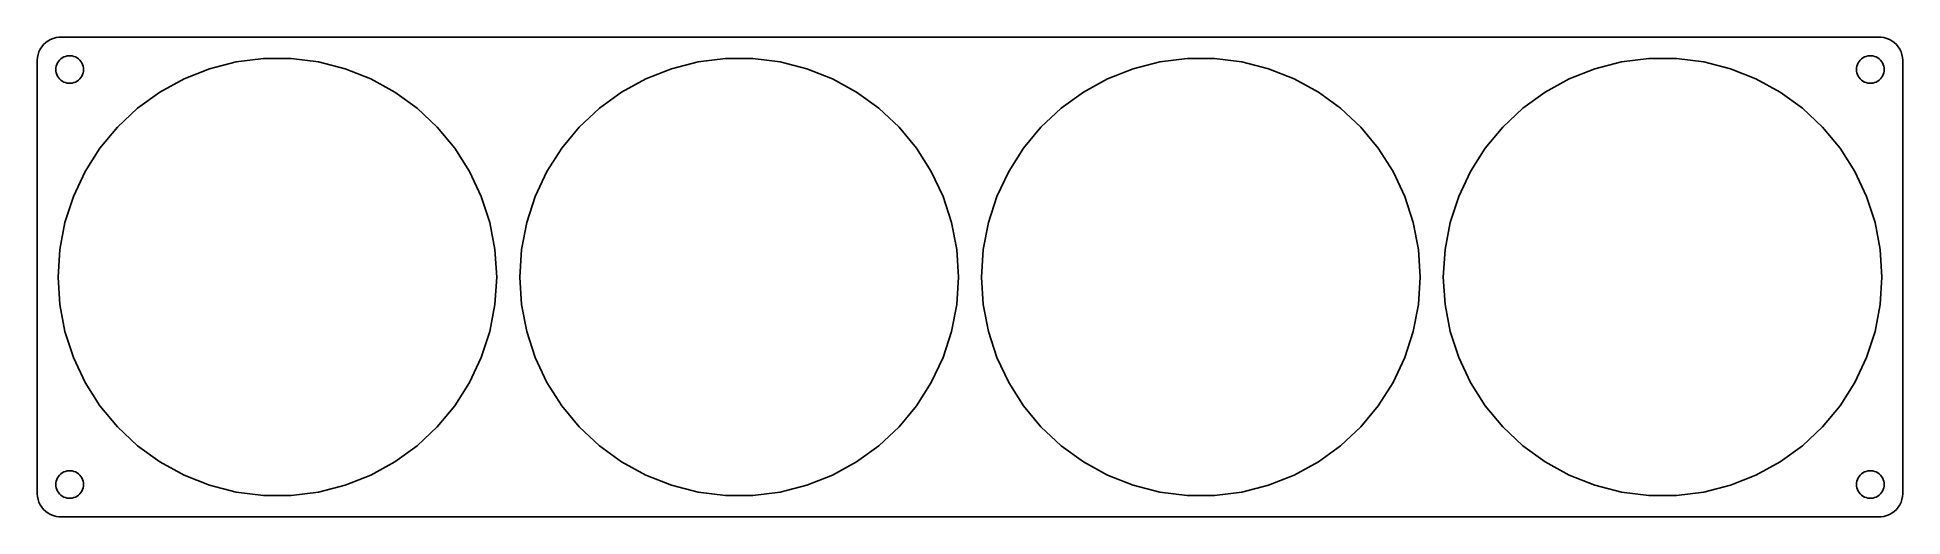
# Model space of a CAD drawing. Header units: metres. Extents: x -202 to 202, y -52 to 52.
import ezdxf

# ---------------------------------------------------------------- set-up
doc = ezdxf.new("R2010")
doc.units = ezdxf.units.M

msp = doc.modelspace()

# ---------------------------------------------------------------- linework, layer by layer
for p, q in [((-201.649, 48.8406), (-201.843, 48.2434)), ((-201.382, 49.4088), (-201.649, 48.8406)), ((-201.045, 49.9389), (-201.382, 49.4088)), ((-200.645, 50.4227), (-201.045, 49.9389)), ((-200.187, 50.8526), (-200.645, 50.4227)), ((-199.679, 51.2216), (-200.187, 50.8526)), ((-199.129, 51.5241), (-199.679, 51.2216)), ((-198.545, 51.7553), (-199.129, 51.5241)), ((-197.937, 51.9114), (-198.545, 51.7553)), ((-197.314, 51.9901), (-197.937, 51.9114)), ((197.314, 51.9901), (-197.314, 51.9901)), ((197.937, 51.9114), (197.314, 51.9901)), ((198.545, 51.7553), (197.937, 51.9114)), ((199.129, 51.5241), (198.545, 51.7553)), ((199.679, 51.2216), (199.129, 51.5241)), ((200.187, 50.8526), (199.679, 51.2216)), ((200.645, 50.4227), (200.187, 50.8526)), ((201.045, 49.9389), (200.645, 50.4227)), ((201.382, 49.4088), (201.045, 49.9389)), ((201.649, 48.8406), (201.382, 49.4088)), ((201.843, 48.2434), (201.649, 48.8406)), ((-201.961, 47.6267), (-202, 47)), ((-202, 47), (-202, -47)), ((-201.843, 48.2434), (-201.961, 47.6267)), ((-198, 45), (-197.976, 45.376)), ((-197.976, 44.624), (-198, 45)), ((-197.976, 45.376), (-197.906, 45.7461)), ((-197.906, 44.2539), (-197.976, 44.624)), ((-197.906, 45.7461), (-197.789, 46.1044)), ((-197.789, 46.1044), (-197.629, 46.4453)), ((-197.629, 46.4453), (-197.427, 46.7634)), ((-197.427, 46.7634), (-197.187, 47.0536)), ((-197.187, 47.0536), (-196.912, 47.3115)), ((-196.912, 47.3115), (-196.607, 47.533)), ((-196.607, 47.533), (-196.277, 47.7145)), ((-196.277, 47.7145), (-195.927, 47.8532)), ((-195.927, 47.8532), (-195.562, 47.9469)), ((-195.562, 47.9469), (-195.188, 47.9941)), ((-195.188, 47.9941), (-194.812, 47.9941)), ((-194.812, 47.9941), (-194.438, 47.9469)), ((-194.438, 47.9469), (-194.073, 47.8532)), ((-194.073, 47.8532), (-193.723, 47.7145)), ((-193.723, 47.7145), (-193.393, 47.533)), ((-193.393, 47.533), (-193.088, 47.3115)), ((-193.088, 47.3115), (-192.813, 47.0536)), ((-192.813, 47.0536), (-192.573, 46.7634)), ((-192.573, 46.7634), (-192.371, 46.4453)), ((-192.371, 46.4453), (-192.211, 46.1044)), ((-192.211, 46.1044), (-192.094, 45.7461)), ((-192.094, 45.7461), (-192.024, 45.376)), ((-192.024, 44.624), (-192.094, 44.2539)), ((-192.024, 45.376), (-192, 45)), ((-192, 45), (-192.024, 44.624)), ((-170.225, 42.9793), (-164.678, 45.1752)), ((-164.678, 45.1752), (-158.901, 46.6586)), ((-158.901, 46.6586), (-152.983, 47.4063)), ((-152.983, 47.4063), (-147.017, 47.4063)), ((-147.017, 47.4063), (-141.099, 46.6586)), ((-141.099, 46.6586), (-135.322, 45.1752)), ((-135.322, 45.1752), (-129.775, 42.9793)), ((-70.2245, 42.9793), (-64.6783, 45.1752)), ((-64.6783, 45.1752), (-58.9006, 46.6586)), ((-58.9006, 46.6586), (-52.9825, 47.4063)), ((-52.9825, 47.4063), (-47.0174, 47.4063)), ((-47.0174, 47.4063), (-41.0994, 46.6586)), ((-41.0994, 46.6586), (-35.3217, 45.1752)), ((-35.3217, 45.1752), (-29.7755, 42.9793)), ((29.7755, 42.9793), (35.3217, 45.1752)), ((35.3217, 45.1752), (41.0994, 46.6586)), ((41.0994, 46.6586), (47.0174, 47.4063)), ((47.0174, 47.4063), (52.9825, 47.4063)), ((52.9825, 47.4063), (58.9006, 46.6586)), ((58.9006, 46.6586), (64.6783, 45.1752)), ((64.6783, 45.1752), (70.2245, 42.9793)), ((129.775, 42.9793), (135.322, 45.1752)), ((135.322, 45.1752), (141.099, 46.6586)), ((141.099, 46.6586), (147.017, 47.4063)), ((147.017, 47.4063), (152.983, 47.4063)), ((152.983, 47.4063), (158.901, 46.6586)), ((158.901, 46.6586), (164.678, 45.1752)), ((164.678, 45.1752), (170.225, 42.9793)), ((192, 45), (192.024, 45.376)), ((192.024, 44.624), (192, 45)), ((192.024, 45.376), (192.094, 45.7461)), ((192.094, 44.2539), (192.024, 44.624)), ((192.094, 45.7461), (192.211, 46.1044)), ((192.211, 46.1044), (192.371, 46.4453)), ((192.371, 46.4453), (192.573, 46.7634)), ((192.573, 46.7634), (192.813, 47.0536)), ((192.813, 47.0536), (193.088, 47.3115)), ((193.088, 47.3115), (193.393, 47.533)), ((193.393, 47.533), (193.723, 47.7145)), ((193.723, 47.7145), (194.073, 47.8532)), ((194.073, 47.8532), (194.438, 47.9469)), ((194.438, 47.9469), (194.812, 47.9941)), ((194.812, 47.9941), (195.188, 47.9941)), ((195.188, 47.9941), (195.562, 47.9469)), ((195.562, 47.9469), (195.927, 47.8532)), ((195.927, 47.8532), (196.277, 47.7145)), ((196.277, 47.7145), (196.607, 47.533)), ((196.607, 47.533), (196.912, 47.3115)), ((196.912, 47.3115), (197.187, 47.0536)), ((197.187, 47.0536), (197.427, 46.7634)), ((197.427, 46.7634), (197.629, 46.4453)), ((197.629, 46.4453), (197.789, 46.1044)), ((197.789, 46.1044), (197.906, 45.7461)), ((197.906, 45.7461), (197.976, 45.376)), ((197.976, 44.624), (197.906, 44.2539)), ((197.976, 45.376), (198, 45)), ((198, 45), (197.976, 44.624)), ((201.961, 47.6267), (201.843, 48.2434)), ((202, 47), (201.961, 47.6267)), ((202, -47), (202, 47)), ((-197.789, 43.8956), (-197.906, 44.2539)), ((-197.629, 43.5547), (-197.789, 43.8956)), ((-197.427, 43.2366), (-197.629, 43.5547)), ((-197.187, 42.9464), (-197.427, 43.2366)), ((-196.912, 42.6885), (-197.187, 42.9464)), ((-196.607, 42.467), (-196.912, 42.6885)), ((-196.277, 42.2855), (-196.607, 42.467)), ((-195.927, 42.1468), (-196.277, 42.2855)), ((-195.562, 42.0531), (-195.927, 42.1468)), ((-195.188, 42.0059), (-195.562, 42.0531)), ((-194.812, 42.0059), (-195.188, 42.0059)), ((-194.438, 42.0531), (-194.812, 42.0059)), ((-194.073, 42.1468), (-194.438, 42.0531)), ((-193.723, 42.2855), (-194.073, 42.1468)), ((-193.393, 42.467), (-193.723, 42.2855)), ((-193.088, 42.6885), (-193.393, 42.467)), ((-192.813, 42.9464), (-193.088, 42.6885)), ((-192.573, 43.2366), (-192.813, 42.9464)), ((-192.371, 43.5547), (-192.573, 43.2366)), ((-192.211, 43.8956), (-192.371, 43.5547)), ((-192.094, 44.2539), (-192.211, 43.8956)), ((-175.452, 40.1056), (-170.225, 42.9793)), ((-129.775, 42.9793), (-124.548, 40.1056)), ((-75.4518, 40.1056), (-70.2245, 42.9793)), ((-29.7755, 42.9793), (-24.5482, 40.1056)), ((24.5482, 40.1056), (29.7755, 42.9793)), ((70.2245, 42.9793), (75.4518, 40.1056)), ((124.548, 40.1056), (129.775, 42.9793)), ((170.225, 42.9793), (175.452, 40.1056)), ((192.211, 43.8956), (192.094, 44.2539)), ((192.371, 43.5547), (192.211, 43.8956)), ((192.573, 43.2366), (192.371, 43.5547)), ((192.813, 42.9464), (192.573, 43.2366)), ((193.088, 42.6885), (192.813, 42.9464)), ((193.393, 42.467), (193.088, 42.6885)), ((193.723, 42.2855), (193.393, 42.467)), ((194.073, 42.1468), (193.723, 42.2855)), ((194.438, 42.0531), (194.073, 42.1468)), ((194.812, 42.0059), (194.438, 42.0531)), ((195.188, 42.0059), (194.812, 42.0059)), ((195.562, 42.0531), (195.188, 42.0059)), ((195.927, 42.1468), (195.562, 42.0531)), ((196.277, 42.2855), (195.927, 42.1468)), ((196.607, 42.467), (196.277, 42.2855)), ((196.912, 42.6885), (196.607, 42.467)), ((197.187, 42.9464), (196.912, 42.6885)), ((197.427, 43.2366), (197.187, 42.9464)), ((197.629, 43.5547), (197.427, 43.2366)), ((197.789, 43.8956), (197.629, 43.5547)), ((197.906, 44.2539), (197.789, 43.8956)), ((-184.626, 32.516), (-180.278, 36.5994)), ((-180.278, 36.5994), (-175.452, 40.1056)), ((-124.548, 40.1056), (-119.722, 36.5994)), ((-119.722, 36.5994), (-115.374, 32.516)), ((-84.626, 32.516), (-80.2776, 36.5994)), ((-80.2776, 36.5994), (-75.4518, 40.1056)), ((-24.5482, 40.1056), (-19.7224, 36.5994)), ((-19.7224, 36.5994), (-15.374, 32.516)), ((15.374, 32.516), (19.7224, 36.5994)), ((19.7224, 36.5994), (24.5482, 40.1056)), ((75.4518, 40.1056), (80.2776, 36.5994)), ((80.2776, 36.5994), (84.626, 32.516)), ((115.374, 32.516), (119.722, 36.5994)), ((119.722, 36.5994), (124.548, 40.1056)), ((175.452, 40.1056), (180.278, 36.5994)), ((180.278, 36.5994), (184.626, 32.516)), ((-188.428, 27.9198), (-184.626, 32.516)), ((-115.374, 32.516), (-111.572, 27.9198)), ((-88.4283, 27.9198), (-84.626, 32.516)), ((-15.374, 32.516), (-11.5717, 27.9198)), ((11.5717, 27.9198), (15.374, 32.516)), ((84.626, 32.516), (88.4283, 27.9198)), ((111.572, 27.9198), (115.374, 32.516)), ((184.626, 32.516), (188.428, 27.9198)), ((-191.625, 22.8833), (-188.428, 27.9198)), ((-111.572, 27.9198), (-108.375, 22.8833)), ((-91.6246, 22.8833), (-88.4283, 27.9198)), ((-11.5717, 27.9198), (-8.37543, 22.8833)), ((8.37543, 22.8833), (11.5717, 27.9198)), ((88.4283, 27.9198), (91.6246, 22.8833)), ((108.375, 22.8833), (111.572, 27.9198)), ((188.428, 27.9198), (191.625, 22.8833)), ((-194.164, 17.4859), (-191.625, 22.8833)), ((-108.375, 22.8833), (-105.836, 17.4859)), ((-94.1644, 17.4859), (-91.6246, 22.8833)), ((-8.37543, 22.8833), (-5.8356, 17.4859)), ((5.8356, 17.4859), (8.37543, 22.8833)), ((91.6246, 22.8833), (94.1644, 17.4859)), ((105.836, 17.4859), (108.375, 22.8833)), ((191.625, 22.8833), (194.164, 17.4859)), ((-196.008, 11.8128), (-194.164, 17.4859)), ((-105.836, 17.4859), (-103.992, 11.8128)), ((-96.0077, 11.8128), (-94.1644, 17.4859)), ((-5.8356, 17.4859), (-3.99229, 11.8128)), ((3.99229, 11.8128), (5.8356, 17.4859)), ((94.1644, 17.4859), (96.0077, 11.8128)), ((103.992, 11.8128), (105.836, 17.4859)), ((194.164, 17.4859), (196.008, 11.8128)), ((-197.125, 5.95332), (-196.008, 11.8128)), ((-103.992, 11.8128), (-102.875, 5.95332)), ((-97.1254, 5.95332), (-96.0077, 11.8128)), ((-3.99229, 11.8128), (-2.87454, 5.95332)), ((2.87454, 5.95332), (3.99229, 11.8128)), ((96.0077, 11.8128), (97.1254, 5.95332)), ((102.875, 5.95332), (103.992, 11.8128)), ((196.008, 11.8128), (197.125, 5.95332)), ((-197.5, 0), (-197.125, 5.95332)), ((-102.875, 5.95332), (-102.5, 0)), ((-97.5, 0), (-97.1254, 5.95332)), ((-2.87454, 5.95332), (-2.5, 0)), ((2.5, 0), (2.87454, 5.95332)), ((97.1254, 5.95332), (97.5, 0)), ((102.5, 0), (102.875, 5.95332)), ((197.125, 5.95332), (197.5, 0)), ((-197.125, -5.95332), (-197.5, 0)), ((-102.5, 0), (-102.875, -5.95332)), ((-97.1254, -5.95332), (-97.5, 0)), ((-2.5, 0), (-2.87454, -5.95332)), ((2.87454, -5.95332), (2.5, 0)), ((97.5, 0), (97.1254, -5.95332)), ((102.875, -5.95332), (102.5, 0)), ((197.5, 0), (197.125, -5.95332)), ((-196.008, -11.8128), (-197.125, -5.95332)), ((-102.875, -5.95332), (-103.992, -11.8128)), ((-96.0077, -11.8128), (-97.1254, -5.95332)), ((-2.87454, -5.95332), (-3.99229, -11.8128)), ((3.99229, -11.8128), (2.87454, -5.95332)), ((97.1254, -5.95332), (96.0077, -11.8128)), ((103.992, -11.8128), (102.875, -5.95332)), ((197.125, -5.95332), (196.008, -11.8128)), ((-194.164, -17.4859), (-196.008, -11.8128)), ((-103.992, -11.8128), (-105.836, -17.4859)), ((-94.1644, -17.4859), (-96.0077, -11.8128)), ((-3.99229, -11.8128), (-5.8356, -17.4859)), ((5.8356, -17.4859), (3.99229, -11.8128)), ((96.0077, -11.8128), (94.1644, -17.4859)), ((105.836, -17.4859), (103.992, -11.8128)), ((196.008, -11.8128), (194.164, -17.4859)), ((-191.625, -22.8833), (-194.164, -17.4859)), ((-105.836, -17.4859), (-108.375, -22.8833)), ((-91.6246, -22.8833), (-94.1644, -17.4859)), ((-5.8356, -17.4859), (-8.37543, -22.8833)), ((8.37543, -22.8833), (5.8356, -17.4859)), ((94.1644, -17.4859), (91.6246, -22.8833)), ((108.375, -22.8833), (105.836, -17.4859)), ((194.164, -17.4859), (191.625, -22.8833)), ((-188.428, -27.9198), (-191.625, -22.8833)), ((-108.375, -22.8833), (-111.572, -27.9198)), ((-88.4283, -27.9198), (-91.6246, -22.8833)), ((-8.37543, -22.8833), (-11.5717, -27.9198)), ((11.5717, -27.9198), (8.37543, -22.8833)), ((91.6246, -22.8833), (88.4283, -27.9198)), ((111.572, -27.9198), (108.375, -22.8833)), ((191.625, -22.8833), (188.428, -27.9198)), ((-184.626, -32.516), (-188.428, -27.9198)), ((-111.572, -27.9198), (-115.374, -32.516)), ((-84.626, -32.516), (-88.4283, -27.9198)), ((-11.5717, -27.9198), (-15.374, -32.516)), ((15.374, -32.516), (11.5717, -27.9198)), ((88.4283, -27.9198), (84.626, -32.516)), ((115.374, -32.516), (111.572, -27.9198)), ((188.428, -27.9198), (184.626, -32.516)), ((-180.278, -36.5994), (-184.626, -32.516)), ((-115.374, -32.516), (-119.722, -36.5994)), ((-80.2776, -36.5994), (-84.626, -32.516)), ((-15.374, -32.516), (-19.7224, -36.5994)), ((19.7224, -36.5994), (15.374, -32.516)), ((84.626, -32.516), (80.2776, -36.5994)), ((119.722, -36.5994), (115.374, -32.516)), ((184.626, -32.516), (180.278, -36.5994)), ((-175.452, -40.1056), (-180.278, -36.5994)), ((-170.225, -42.9793), (-175.452, -40.1056)), ((-124.548, -40.1056), (-129.775, -42.9793)), ((-119.722, -36.5994), (-124.548, -40.1056)), ((-75.4518, -40.1056), (-80.2776, -36.5994)), ((-70.2245, -42.9793), (-75.4518, -40.1056)), ((-24.5482, -40.1056), (-29.7755, -42.9793)), ((-19.7224, -36.5994), (-24.5482, -40.1056)), ((24.5482, -40.1056), (19.7224, -36.5994)), ((29.7755, -42.9793), (24.5482, -40.1056)), ((75.4518, -40.1056), (70.2245, -42.9793)), ((80.2776, -36.5994), (75.4518, -40.1056)), ((124.548, -40.1056), (119.722, -36.5994)), ((129.775, -42.9793), (124.548, -40.1056)), ((175.452, -40.1056), (170.225, -42.9793)), ((180.278, -36.5994), (175.452, -40.1056)), ((-197.976, -44.624), (-197.906, -44.2539)), ((-197.906, -44.2539), (-197.789, -43.8956)), ((-197.789, -43.8956), (-197.629, -43.5547)), ((-197.629, -43.5547), (-197.427, -43.2366)), ((-197.427, -43.2366), (-197.187, -42.9464)), ((-197.187, -42.9464), (-196.912, -42.6885)), ((-196.912, -42.6885), (-196.607, -42.467)), ((-196.607, -42.467), (-196.277, -42.2855)), ((-196.277, -42.2855), (-195.927, -42.1468)), ((-195.927, -42.1468), (-195.562, -42.0531)), ((-195.562, -42.0531), (-195.188, -42.0059)), ((-195.188, -42.0059), (-194.812, -42.0059)), ((-194.812, -42.0059), (-194.438, -42.0531)), ((-194.438, -42.0531), (-194.073, -42.1468)), ((-194.073, -42.1468), (-193.723, -42.2855)), ((-193.723, -42.2855), (-193.393, -42.467)), ((-193.393, -42.467), (-193.088, -42.6885)), ((-193.088, -42.6885), (-192.813, -42.9464)), ((-192.813, -42.9464), (-192.573, -43.2366)), ((-192.573, -43.2366), (-192.371, -43.5547)), ((-192.371, -43.5547), (-192.211, -43.8956)), ((-192.211, -43.8956), (-192.094, -44.2539)), ((-192.094, -44.2539), (-192.024, -44.624)), ((-164.678, -45.1752), (-170.225, -42.9793)), ((-129.775, -42.9793), (-135.322, -45.1752)), ((-64.6783, -45.1752), (-70.2245, -42.9793)), ((-29.7755, -42.9793), (-35.3217, -45.1752)), ((35.3217, -45.1752), (29.7755, -42.9793)), ((70.2245, -42.9793), (64.6783, -45.1752)), ((135.322, -45.1752), (129.775, -42.9793)), ((170.225, -42.9793), (164.678, -45.1752)), ((192.024, -44.624), (192.094, -44.2539)), ((192.094, -44.2539), (192.211, -43.8956)), ((192.211, -43.8956), (192.371, -43.5547)), ((192.371, -43.5547), (192.573, -43.2366)), ((192.573, -43.2366), (192.813, -42.9464)), ((192.813, -42.9464), (193.088, -42.6885)), ((193.088, -42.6885), (193.393, -42.467)), ((193.393, -42.467), (193.723, -42.2855)), ((193.723, -42.2855), (194.073, -42.1468)), ((194.073, -42.1468), (194.438, -42.0531)), ((194.438, -42.0531), (194.812, -42.0059)), ((194.812, -42.0059), (195.188, -42.0059)), ((195.188, -42.0059), (195.562, -42.0531)), ((195.562, -42.0531), (195.927, -42.1468)), ((195.927, -42.1468), (196.277, -42.2855)), ((196.277, -42.2855), (196.607, -42.467)), ((196.607, -42.467), (196.912, -42.6885)), ((196.912, -42.6885), (197.187, -42.9464)), ((197.187, -42.9464), (197.427, -43.2366)), ((197.427, -43.2366), (197.629, -43.5547)), ((197.629, -43.5547), (197.789, -43.8956)), ((197.789, -43.8956), (197.906, -44.2539)), ((197.906, -44.2539), (197.976, -44.624)), ((-202, -47), (-201.961, -47.6267)), ((-201.961, -47.6267), (-201.843, -48.2434)), ((-201.843, -48.2434), (-201.649, -48.8406)), ((-198, -45), (-197.976, -44.624)), ((-197.976, -45.376), (-198, -45)), ((-197.906, -45.7461), (-197.976, -45.376)), ((-197.789, -46.1044), (-197.906, -45.7461)), ((-197.629, -46.4453), (-197.789, -46.1044)), ((-197.427, -46.7634), (-197.629, -46.4453)), ((-197.187, -47.0536), (-197.427, -46.7634)), ((-196.912, -47.3115), (-197.187, -47.0536)), ((-196.607, -47.533), (-196.912, -47.3115)), ((-196.277, -47.7145), (-196.607, -47.533)), ((-195.927, -47.8532), (-196.277, -47.7145)), ((-195.562, -47.9469), (-195.927, -47.8532)), ((-195.188, -47.9941), (-195.562, -47.9469)), ((-194.812, -47.9941), (-195.188, -47.9941)), ((-194.438, -47.9469), (-194.812, -47.9941)), ((-194.073, -47.8532), (-194.438, -47.9469)), ((-193.723, -47.7145), (-194.073, -47.8532)), ((-193.393, -47.533), (-193.723, -47.7145)), ((-193.088, -47.3115), (-193.393, -47.533)), ((-192.813, -47.0536), (-193.088, -47.3115)), ((-192.573, -46.7634), (-192.813, -47.0536)), ((-192.371, -46.4453), (-192.573, -46.7634)), ((-192.211, -46.1044), (-192.371, -46.4453)), ((-192.094, -45.7461), (-192.211, -46.1044)), ((-192.024, -45.376), (-192.094, -45.7461)), ((-192.024, -44.624), (-192, -45)), ((-192, -45), (-192.024, -45.376)), ((-158.901, -46.6586), (-164.678, -45.1752)), ((-152.983, -47.4063), (-158.901, -46.6586)), ((-147.017, -47.4063), (-152.983, -47.4063)), ((-141.099, -46.6586), (-147.017, -47.4063)), ((-135.322, -45.1752), (-141.099, -46.6586)), ((-58.9006, -46.6586), (-64.6783, -45.1752)), ((-52.9825, -47.4063), (-58.9006, -46.6586)), ((-47.0174, -47.4063), (-52.9825, -47.4063)), ((-41.0994, -46.6586), (-47.0174, -47.4063)), ((-35.3217, -45.1752), (-41.0994, -46.6586)), ((41.0994, -46.6586), (35.3217, -45.1752)), ((47.0174, -47.4063), (41.0994, -46.6586)), ((52.9825, -47.4063), (47.0174, -47.4063)), ((58.9006, -46.6586), (52.9825, -47.4063)), ((64.6783, -45.1752), (58.9006, -46.6586)), ((141.099, -46.6586), (135.322, -45.1752)), ((147.017, -47.4063), (141.099, -46.6586)), ((152.983, -47.4063), (147.017, -47.4063)), ((158.901, -46.6586), (152.983, -47.4063)), ((164.678, -45.1752), (158.901, -46.6586)), ((192, -45), (192.024, -44.624)), ((192.024, -45.376), (192, -45)), ((192.094, -45.7461), (192.024, -45.376)), ((192.211, -46.1044), (192.094, -45.7461)), ((192.371, -46.4453), (192.211, -46.1044)), ((192.573, -46.7634), (192.371, -46.4453)), ((192.813, -47.0536), (192.573, -46.7634)), ((193.088, -47.3115), (192.813, -47.0536)), ((193.393, -47.533), (193.088, -47.3115)), ((193.723, -47.7145), (193.393, -47.533)), ((194.073, -47.8532), (193.723, -47.7145)), ((194.438, -47.9469), (194.073, -47.8532)), ((194.812, -47.9941), (194.438, -47.9469)), ((195.188, -47.9941), (194.812, -47.9941)), ((195.562, -47.9469), (195.188, -47.9941)), ((195.927, -47.8532), (195.562, -47.9469)), ((196.277, -47.7145), (195.927, -47.8532)), ((196.607, -47.533), (196.277, -47.7145)), ((196.912, -47.3115), (196.607, -47.533)), ((197.187, -47.0536), (196.912, -47.3115)), ((197.427, -46.7634), (197.187, -47.0536)), ((197.629, -46.4453), (197.427, -46.7634)), ((197.789, -46.1044), (197.629, -46.4453)), ((197.906, -45.7461), (197.789, -46.1044)), ((197.976, -45.376), (197.906, -45.7461)), ((197.976, -44.624), (198, -45)), ((198, -45), (197.976, -45.376)), ((201.649, -48.8406), (201.843, -48.2434)), ((201.843, -48.2434), (201.961, -47.6267)), ((201.961, -47.6267), (202, -47)), ((-201.649, -48.8406), (-201.382, -49.4088)), ((-201.382, -49.4088), (-201.045, -49.9389)), ((-201.045, -49.9389), (-200.645, -50.4227)), ((-200.645, -50.4227), (-200.187, -50.8526)), ((-200.187, -50.8526), (-199.679, -51.2216)), ((-199.679, -51.2216), (-199.129, -51.5241)), ((-199.129, -51.5241), (-198.545, -51.7553)), ((-198.545, -51.7553), (-197.937, -51.9114)), ((-197.937, -51.9114), (-197.314, -51.9901)), ((-197.314, -51.9901), (197.314, -51.9901)), ((197.314, -51.9901), (197.937, -51.9114)), ((197.937, -51.9114), (198.545, -51.7553)), ((198.545, -51.7553), (199.129, -51.5241)), ((199.129, -51.5241), (199.679, -51.2216)), ((199.679, -51.2216), (200.187, -50.8526)), ((200.187, -50.8526), (200.645, -50.4227)), ((200.645, -50.4227), (201.045, -49.9389)), ((201.045, -49.9389), (201.382, -49.4088)), ((201.382, -49.4088), (201.649, -48.8406))]:
    msp.add_line(p, q)

doc.saveas('drawing.dxf')
